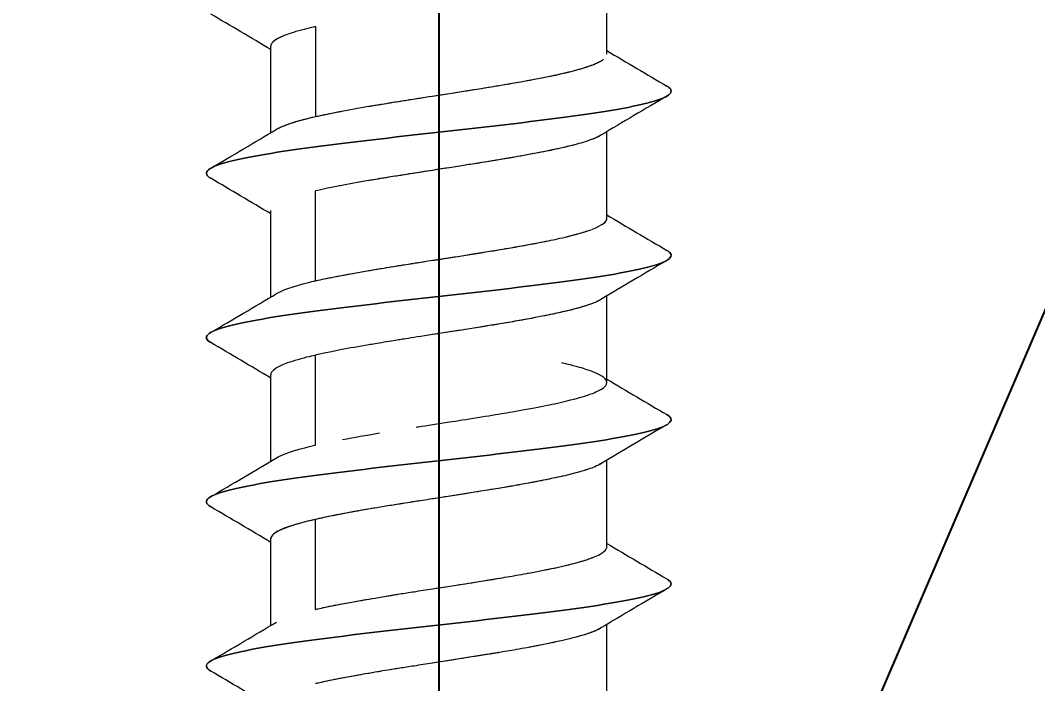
# Model space of a CAD drawing. Header units: inches. Extents: x -456 to 658, y -232 to 0.
# Drawn here: x -185.295 to -184.489, y -34.969 to -34.443 of the extents above; entities that cross this region are included whole.
import ezdxf

# ---------------------------------------------------------------- set-up
doc = ezdxf.new("R2010")
doc.units = ezdxf.units.IN
doc.header["$MEASUREMENT"] = 0
doc.styles.get("Standard").update_dxf_attribs({"font": 'arial.ttf'})
doc.dimstyles.get("Standard").update_dxf_attribs({"dimtxt": 0.18, "dimasz": 0.18, "dimexe": 0.18, "dimexo": 0.0625, "dimgap": 0.09, "dimtad": 0, "dimtih": 1, "dimtoh": 1, "dimdec": 4, "dimzin": 0, "dimdsep": 46, "dimtxsty": 'Standard', "dimcen": 0.09, "dimadec": 0, "dimazin": 0, "dimtfac": 1, "dimtdec": 4, "dimtofl": 0, "dimtmove": 0, "dimatfit": 3, "dimfxl": 1, "dimtolj": 1, "dimtzin": 0, "dimarcsym": 0})

# ---------------------------------------------------------------- blocks, each defined once
blk = doc.blocks.new('*U25')
blk.add_line((0, 0), (1.5, 3.5))
blk = doc.blocks.new('*D38')
at = {"color": 0, "lineweight": -2, "transparency": 16777216}
for p, q in [((-116.16491, -32.96045), (-116.16491, -46.13939)), ((-184.96354, -33.03212), (-184.96354, -46.13939)), ((-182.80354, -43.97939), (-161.04839, -43.97939)), ((-118.32491, -43.97939), (-140.08007, -43.97939))]:
    blk.add_line(p, q, dxfattribs=at)
at = {"color": 0, "transparency": 16777216}
for points in [[(-182.80354, -43.61939), (-182.80354, -44.33939), (-184.96354, -43.97939)], [(-118.32491, -43.61939), (-118.32491, -44.33939), (-116.16491, -43.97939)]]:
    blk.add_solid(points, dxfattribs=at)
at = {"layer": 'Defpoints', "color": 0, "transparency": 16777216}
for p in [(-116.16491, -32.21045), (-184.96354, -32.28212), (-116.16491, -43.97939)]:
    blk.add_point(p, dxfattribs=at)
at = {"color": 0, "transparency": 16777216, "insert": (-150.56423, -43.97939), "char_height": 3, "attachment_point": 5}
blk.add_mtext('\\A1;##" MAX."', dxfattribs=at)
blk = doc.blocks.new('*D35')
at = {"color": 0, "lineweight": -2, "transparency": 16777216}
for p, q in [((-217.95381, -26.48804), (-217.95381, -46.13939)), ((-184.96354, -33.03212), (-184.96354, -46.13939)), ((-215.79381, -43.97939), (-207.32415, -43.97939)), ((-187.12354, -43.97939), (-195.59321, -43.97939))]:
    blk.add_line(p, q, dxfattribs=at)
at = {"color": 0, "transparency": 16777216}
for points in [[(-215.79381, -43.61939), (-215.79381, -44.33939), (-217.95381, -43.97939)], [(-187.12354, -43.61939), (-187.12354, -44.33939), (-184.96354, -43.97939)]]:
    blk.add_solid(points, dxfattribs=at)
at = {"layer": 'Defpoints', "color": 0, "transparency": 16777216}
for p in [(-217.95381, -25.73804), (-184.96354, -32.28212), (-217.95381, -43.97939)]:
    blk.add_point(p, dxfattribs=at)
at = {"color": 0, "transparency": 16777216, "insert": (-201.45868, -43.97939), "char_height": 3, "width": 9.4675989, "attachment_point": 5}
blk.add_mtext('\\A1;1\'-8" MAX.', dxfattribs=at)

msp = doc.modelspace()

# ---------------------------------------------------------------- linework, layer by layer
at = {"color": 0, "linetype": 'Continuous', "lineweight": 0}
for p, q in [((-184.83044, -34.46995), (-184.83044, -34.40136)), ((-185.06113, -34.44826), (-185.06113, -34.51953)), ((-185.09665, -34.53233), (-185.09665, -34.46375)), ((-184.83044, -34.60012), (-184.83044, -34.53153)), ((-185.06113, -34.6497), (-185.06113, -34.57844)), ((-185.09665, -34.6625), (-185.09665, -34.59393)), ((-184.83044, -34.7303), (-184.83044, -34.6617)), ((-185.06113, -34.77988), (-185.06113, -34.70861)), ((-185.09665, -34.79266), (-185.09665, -34.72409)), ((-184.83044, -34.86047), (-184.83044, -34.79188)), ((-184.86596, -34.80465), (-184.86596, -34.80466)), ((-185.06113, -34.91005), (-185.06113, -34.83878)), ((-185.09665, -34.92283), (-185.09665, -34.85426)), ((-184.83044, -34.99065), (-184.83044, -34.92205))]:
    msp.add_line(p, q, dxfattribs=at)
for points in [[(-185.09665, -34.46644), (-185.11247, -34.457), (-185.12834, -34.44762), (-185.14422, -34.43828)], [(-184.83044, -34.46724), (-184.81459, -34.4767), (-184.7987, -34.48608), (-184.78279, -34.49544)], [(-184.83044, -34.47012), (-184.83044, -34.47007), (-184.83044, -34.47001), (-184.83044, -34.46996)], [(-184.78287, -34.50337), (-184.8003, -34.51362), (-184.8177, -34.5239), (-184.83504, -34.53428)], [(-185.1443, -34.56052), (-185.12688, -34.55028), (-185.10947, -34.54), (-185.09212, -34.52962)], [(-184.83465, -34.53404), (-184.83662, -34.53529), (-184.83933, -34.53654), (-184.8427, -34.5378)], [(-185.09665, -34.59661), (-185.11246, -34.58717), (-185.12833, -34.5778), (-185.1442, -34.56846)], [(-184.83044, -34.59741), (-184.81459, -34.60687), (-184.7987, -34.61625), (-184.78279, -34.62561)], [(-184.94367, -34.62957), (-184.94366, -34.62957), (-184.94366, -34.62958), (-184.94365, -34.62958)], [(-184.78289, -34.63355), (-184.80031, -34.6438), (-184.81771, -34.65408), (-184.83505, -34.66446)], [(-185.1443, -34.69069), (-185.12687, -34.68044), (-185.10947, -34.67016), (-185.09212, -34.65979)], [(-185.09665, -34.72679), (-185.11246, -34.71735), (-185.12832, -34.70798), (-185.14419, -34.69864)], [(-184.83044, -34.72758), (-184.81459, -34.73703), (-184.7987, -34.74642), (-184.78279, -34.75577)], [(-184.7829, -34.76373), (-184.80032, -34.77398), (-184.81772, -34.78426), (-184.83507, -34.79464)], [(-185.0399, -34.7755), (-185.03014, -34.77366), (-185.02182, -34.77221), (-185.01042, -34.7703)], [(-185.14429, -34.82086), (-185.12687, -34.81061), (-185.10947, -34.80033), (-185.09212, -34.78996)], [(-184.83506, -34.79464), (-184.83559, -34.79496), (-184.8362, -34.79529), (-184.83687, -34.79563)], [(-185.09665, -34.85696), (-185.11245, -34.84752), (-185.12831, -34.83816), (-185.14418, -34.82882)], [(-184.83044, -34.85775), (-184.81459, -34.8672), (-184.7987, -34.87658), (-184.7828, -34.88594)], [(-184.94368, -34.88992), (-184.94367, -34.88992), (-184.94367, -34.88992), (-184.94366, -34.88992)], [(-184.94367, -34.88992), (-184.94367, -34.88992), (-184.94366, -34.88992), (-184.94366, -34.88992)], [(-184.78291, -34.89391), (-184.80033, -34.90416), (-184.81773, -34.91444), (-184.83508, -34.92482)], [(-185.14428, -34.95102), (-185.12686, -34.94077), (-185.10946, -34.9305), (-185.09212, -34.92013)], [(-185.09665, -34.98714), (-185.11245, -34.9777), (-185.1283, -34.96833), (-185.14417, -34.959)]]:
    msp.add_open_spline(points, degree=3, dxfattribs=at)
for points, knots in [([(-185.06113, -34.44826), (-185.06517, -34.44919), (-185.07085, -34.45054), (-185.07666, -34.45224), (-185.08247, -34.45395), (-185.08587, -34.4553), (-185.08772, -34.4561), (-185.08956, -34.45689), (-185.09247, -34.45826), (-185.09446, -34.45999), (-185.09454, -34.46006), (-185.09462, -34.46013), (-185.0947, -34.4602)], [0, 0, 0, 0, 0.0625, 0.0625, 0.0625, 0.125, 0.125, 0.125, 0.1875, 0.1875, 0.1875, 0.1901102, 0.1901102, 0.1901102, 0.1901102]), ([(-185.08801, -34.45623), (-185.08812, -34.45627), (-185.08823, -34.45632), (-185.08833, -34.45637), (-185.08927, -34.45679), (-185.09264, -34.45815), (-185.09497, -34.46046), (-185.09555, -34.46104), (-185.09601, -34.46163), (-185.0963, -34.46225), (-185.09652, -34.46274), (-185.09665, -34.46324), (-185.09665, -34.46375)], [0.1223702, 0.1223702, 0.1223702, 0.1223702, 0.125, 0.125, 0.125, 0.1875, 0.1875, 0.1875, 0.2160734, 0.2160734, 0.2160734, 0.2388466, 0.2388466, 0.2388466, 0.2388466]), ([(-185.06113, -34.51953), (-185.05903, -34.51905), (-185.05599, -34.51838), (-185.05173, -34.5175), (-185.04716, -34.51655), (-185.04366, -34.51588), (-185.04157, -34.51549), (-185.03461, -34.51416), (-185.02706, -34.5128), (-185.01901, -34.51141), (-185.0177, -34.51119), (-185.01376, -34.5105), (-185.00689, -34.50937), (-185.00177, -34.50852), (-184.99758, -34.50784), (-184.99441, -34.50733), (-184.99398, -34.50726), (-184.99345, -34.50718), (-184.9928, -34.50707), (-184.98888, -34.50645), (-184.98083, -34.50518), (-184.96848, -34.50327), (-184.95917, -34.50183), (-184.95047, -34.50048), (-184.94252, -34.49923), (-184.93916, -34.49869), (-184.93485, -34.49801), (-184.92968, -34.49717), (-184.92352, -34.49617), (-184.91942, -34.49549), (-184.91723, -34.49512), (-184.91547, -34.49483), (-184.91345, -34.49449), (-184.91119, -34.49411), (-184.90638, -34.4933), (-184.90048, -34.49228), (-184.89381, -34.49107), (-184.88501, -34.48948), (-184.87823, -34.48813), (-184.87303, -34.48702), (-184.87106, -34.4866), (-184.86436, -34.48524), (-184.85571, -34.48292), (-184.85356, -34.48235), (-184.85145, -34.48176), (-184.84942, -34.48114), (-184.84701, -34.48041), (-184.84471, -34.47966), (-184.84259, -34.47887), (-184.83753, -34.477), (-184.8353, -34.47565), (-184.83406, -34.47481), (-184.83381, -34.47464), (-184.83355, -34.47446), (-184.8333, -34.47427)], [0, 0, 0, 0, 0.03125, 0.03125, 0.03125, 0.0625, 0.0625, 0.0625, 0.125, 0.125, 0.125, 0.15625, 0.15625, 0.15625, 0.1875, 0.1875, 0.1875, 0.1963789, 0.1963789, 0.1963789, 0.25, 0.25, 0.25, 0.3125, 0.3125, 0.3125, 0.34375, 0.34375, 0.34375, 0.375, 0.375, 0.375, 0.3949913, 0.3949913, 0.3949913, 0.4375, 0.4375, 0.4375, 0.5, 0.5, 0.5, 0.5625, 0.5625, 0.5625, 0.5910594, 0.5910594, 0.5910594, 0.625, 0.625, 0.625, 0.6875, 0.6875, 0.6875, 0.6985499, 0.6985499, 0.6985499, 0.6985499]), ([(-185.01891, -34.5114), (-185.0104, -34.50993), (-185.00258, -34.50865), (-184.9976, -34.50785), (-184.99238, -34.507), (-184.98382, -34.50565), (-184.97141, -34.50373), (-184.95899, -34.5018), (-184.95028, -34.50045), (-184.94209, -34.49916), (-184.93391, -34.49786), (-184.92546, -34.49649), (-184.91927, -34.49546), (-184.91307, -34.49443), (-184.90494, -34.49308), (-184.89485, -34.49126), (-184.88475, -34.48944), (-184.87802, -34.48809), (-184.8723, -34.48686), (-184.86577, -34.48547), (-184.85932, -34.48391), (-184.85512, -34.48277), (-184.85092, -34.48163), (-184.84562, -34.48009), (-184.84102, -34.47827), (-184.83722, -34.47677), (-184.83466, -34.47535), (-184.833, -34.47404)], [0.1278357, 0.1278357, 0.1278357, 0.1278357, 0.1875, 0.1875, 0.1875, 0.25, 0.25, 0.25, 0.3125, 0.3125, 0.3125, 0.375, 0.375, 0.375, 0.4375, 0.4375, 0.4375, 0.5, 0.5, 0.5, 0.5714286, 0.5714286, 0.5714286, 0.6428571, 0.6428571, 0.6428571, 0.7019212, 0.7019212, 0.7019212, 0.7019212]), ([(-185.1442, -34.56846), (-185.1476, -34.56646), (-185.14852, -34.56446), (-185.14305, -34.55814), (-185.12698, -34.55381), (-185.07613, -34.54517), (-185.04148, -34.54085), (-184.96654, -34.5322), (-184.92644, -34.52788), (-184.85581, -34.51924), (-184.82546, -34.51492), (-184.78592, -34.50627), (-184.77682, -34.50195), (-184.78064, -34.4969), (-184.78155, -34.49617), (-184.78279, -34.49544)], [0.55095867, 0.55095867, 0.55095867, 0.55095867, 0.55269752, 0.55269752, 0.55645637, 0.55645637, 0.56021521, 0.56021521, 0.56397406, 0.56397406, 0.5677329, 0.5677329, 0.57149175, 0.57149175, 0.57212562, 0.57212562, 0.57212562, 0.57212562]), ([(-184.78279, -34.49544), (-184.78155, -34.49617), (-184.78064, -34.4969), (-184.77682, -34.50195), (-184.78592, -34.50627), (-184.82546, -34.51492), (-184.85581, -34.51924), (-184.92644, -34.52788), (-184.96654, -34.5322), (-185.04148, -34.54085), (-185.07613, -34.54517), (-185.12698, -34.55381), (-185.14305, -34.55814), (-185.14852, -34.56446), (-185.1476, -34.56646), (-185.1442, -34.56846)], [-0.57212562, -0.57212562, -0.57212562, -0.57212562, -0.57149175, -0.57149175, -0.5677329, -0.5677329, -0.56397406, -0.56397406, -0.56021521, -0.56021521, -0.55645637, -0.55645637, -0.55269752, -0.55269752, -0.55095867, -0.55095867, -0.55095867, -0.55095867]), ([(-185.06113, -34.51953), (-185.0552, -34.51818), (-185.04859, -34.51683), (-185.04255, -34.51567), (-185.04217, -34.5156), (-185.04178, -34.51552), (-185.04138, -34.51545)], [0, 0, 0, 0, 0.0625, 0.0625, 0.0625, 0.06648241, 0.06648241, 0.06648241, 0.06648241]), ([(-185.09237, -34.52977), (-185.09129, -34.52913), (-185.09009, -34.52849), (-185.08881, -34.52791), (-185.08634, -34.52678), (-185.083, -34.52542), (-185.07639, -34.52346), (-185.06977, -34.52151), (-185.06383, -34.52015), (-185.06113, -34.51953)], [0.8428523, 0.8428523, 0.8428523, 0.8428523, 0.875, 0.875, 0.875, 0.9375, 0.9375, 0.9375, 1, 1, 1, 1]), ([(-185.09212, -34.52962), (-185.09008, -34.5284), (-185.08769, -34.52737), (-185.08554, -34.52653), (-185.0832, -34.52562), (-185.07987, -34.52445), (-185.07489, -34.52303), (-185.07045, -34.52176), (-185.06638, -34.52076), (-185.06332, -34.52004), (-185.06252, -34.51985), (-185.06179, -34.51968), (-185.06113, -34.51953)], [0.844184, 0.844184, 0.844184, 0.844184, 0.8928571, 0.8928571, 0.8928571, 0.9464286, 0.9464286, 0.9464286, 0.9889229, 0.9889229, 0.9889229, 1, 1, 1, 1]), ([(-184.83504, -34.53428), (-184.83641, -34.53511), (-184.83863, -34.53627), (-184.84258, -34.53775), (-184.8447, -34.53855), (-184.84701, -34.53931), (-184.84942, -34.54004), (-184.85146, -34.54066), (-184.85357, -34.54125), (-184.85573, -34.54182), (-184.86436, -34.5441), (-184.87106, -34.54545), (-184.87307, -34.54588), (-184.87826, -34.54697), (-184.88502, -34.54833), (-184.89379, -34.54994), (-184.90046, -34.55117), (-184.90637, -34.55219), (-184.91119, -34.55301), (-184.91348, -34.5534), (-184.91553, -34.55374), (-184.91732, -34.55404), (-184.91948, -34.55439), (-184.92356, -34.55507), (-184.92972, -34.55605), (-184.93486, -34.55687), (-184.93914, -34.55754), (-184.94249, -34.55807), (-184.95047, -34.55932), (-184.95922, -34.56068), (-184.96858, -34.56215), (-184.98083, -34.56407), (-184.98885, -34.56535), (-184.9928, -34.56598), (-184.99346, -34.56608), (-184.994, -34.56617), (-184.99444, -34.56624), (-184.99761, -34.56675), (-185.00184, -34.56742), (-185.007, -34.56827), (-185.01374, -34.56937), (-185.01767, -34.57004), (-185.01907, -34.57028), (-185.02712, -34.57165), (-185.03468, -34.57301), (-185.04166, -34.57436), (-185.0437, -34.57475), (-185.04721, -34.57543), (-185.05182, -34.5764), (-185.05602, -34.57728), (-185.05904, -34.57796), (-185.06113, -34.57844)], [0.3259851, 0.3259851, 0.3259851, 0.3259851, 0.375, 0.375, 0.375, 0.4089193, 0.4089193, 0.4089193, 0.4375, 0.4375, 0.4375, 0.5, 0.5, 0.5, 0.5625, 0.5625, 0.5625, 0.6048583, 0.6048583, 0.6048583, 0.625, 0.625, 0.625, 0.65625, 0.65625, 0.65625, 0.6875, 0.6875, 0.6875, 0.75, 0.75, 0.75, 0.8035514, 0.8035514, 0.8035514, 0.8125, 0.8125, 0.8125, 0.84375, 0.84375, 0.84375, 0.875, 0.875, 0.875, 0.9375, 0.9375, 0.9375, 0.96875, 0.96875, 0.96875, 1, 1, 1, 1]), ([(-184.85689, -34.54212), (-184.85724, -34.54222), (-184.8576, -34.54231), (-184.85796, -34.5424), (-184.86516, -34.54423), (-184.87163, -34.54558), (-184.87507, -34.54629), (-184.87851, -34.54701), (-184.88518, -34.54836), (-184.89445, -34.55006), (-184.90371, -34.55176), (-184.91179, -34.55313), (-184.91864, -34.55426), (-184.9255, -34.55538), (-184.93393, -34.55673), (-184.94121, -34.55787), (-184.94849, -34.55901), (-184.95723, -34.56037), (-184.97023, -34.56241), (-184.98323, -34.56445), (-184.99175, -34.56581), (-184.99313, -34.56603), (-184.99451, -34.56625), (-185.00307, -34.5676), (-185.0138, -34.56939), (-185.01846, -34.57017), (-185.02278, -34.57091), (-185.02678, -34.57162)], [0.4343292, 0.4343292, 0.4343292, 0.4343292, 0.4375, 0.4375, 0.4375, 0.5, 0.5, 0.5, 0.5625, 0.5625, 0.5625, 0.625, 0.625, 0.625, 0.6875, 0.6875, 0.6875, 0.75, 0.75, 0.75, 0.8125, 0.8125, 0.8125, 0.875, 0.875, 0.875, 0.9021915, 0.9021915, 0.9021915, 0.9021915]), ([(-184.8421, -34.60886), (-184.84199, -34.60881), (-184.84187, -34.60877), (-184.84176, -34.60873), (-184.83383, -34.60569), (-184.83076, -34.60303), (-184.83046, -34.60051)], [0.6232421, 0.6232421, 0.6232421, 0.6232421, 0.625, 0.625, 0.625, 0.7475518, 0.7475518, 0.7475518, 0.7475518]), ([(-184.83407, -34.60499), (-184.83407, -34.60499), (-184.83407, -34.60499), (-184.83406, -34.60499), (-184.83242, -34.60388), (-184.83092, -34.60252), (-184.83053, -34.6009), (-184.83047, -34.60063), (-184.83044, -34.60037), (-184.83044, -34.60012)], [0.68725952, 0.68725952, 0.68725952, 0.68725952, 0.6875, 0.6875, 0.6875, 0.75, 0.75, 0.75, 0.75929563, 0.75929563, 0.75929563, 0.75929563]), ([(-185.06113, -34.6497), (-185.06006, -34.64946), (-185.05443, -34.64811), (-185.04156, -34.64565), (-185.03421, -34.64425), (-185.02663, -34.6429), (-185.01907, -34.6416), (-185.01627, -34.64112), (-185.01226, -34.64043), (-185.00693, -34.63955), (-185.00131, -34.63862), (-184.99706, -34.63793), (-184.99434, -34.63749), (-184.99302, -34.63728), (-184.99144, -34.63703), (-184.9896, -34.63674), (-184.98457, -34.63594), (-184.97756, -34.63485), (-184.96856, -34.63345), (-184.95859, -34.63191), (-184.94984, -34.63055), (-184.94244, -34.62939), (-184.93875, -34.6288), (-184.93448, -34.62812), (-184.92972, -34.62735), (-184.92548, -34.62666), (-184.92131, -34.62598), (-184.91724, -34.6253), (-184.91452, -34.62484), (-184.9115, -34.62434), (-184.9082, -34.62377), (-184.90382, -34.62302), (-184.89897, -34.62218), (-184.89379, -34.62124), (-184.88413, -34.61949), (-184.87746, -34.61813), (-184.87297, -34.61718), (-184.86905, -34.61635), (-184.86278, -34.61499), (-184.85573, -34.6131), (-184.85274, -34.61231), (-184.8501, -34.61154), (-184.84778, -34.61081), (-184.84581, -34.61019), (-184.84408, -34.60959), (-184.84254, -34.60902), (-184.84253, -34.60902), (-184.84251, -34.60901), (-184.8425, -34.60901)], [0, 0, 0, 0, 0.0625, 0.0625, 0.0625, 0.125, 0.125, 0.125, 0.15625, 0.15625, 0.15625, 0.1875, 0.1875, 0.1875, 0.2042259, 0.2042259, 0.2042259, 0.25, 0.25, 0.25, 0.3125, 0.3125, 0.3125, 0.34375, 0.34375, 0.34375, 0.375, 0.375, 0.375, 0.4018496, 0.4018496, 0.4018496, 0.4375, 0.4375, 0.4375, 0.5, 0.5, 0.5, 0.5625, 0.5625, 0.5625, 0.5963888, 0.5963888, 0.5963888, 0.625, 0.625, 0.625, 0.6251444, 0.6251444, 0.6251444, 0.6251444]), ([(-184.98968, -34.63675), (-184.98479, -34.63598), (-184.97918, -34.6351), (-184.97349, -34.63422), (-184.95601, -34.63151), (-184.93827, -34.62879), (-184.91964, -34.6257), (-184.91033, -34.62415), (-184.90236, -34.6228), (-184.89313, -34.62112), (-184.88389, -34.61944), (-184.87723, -34.61808), (-184.87301, -34.61719), (-184.8688, -34.61629), (-184.86266, -34.61494), (-184.85641, -34.61329), (-184.85203, -34.61213), (-184.84858, -34.61111), (-184.84553, -34.61008)], [0.2093142, 0.2093142, 0.2093142, 0.2093142, 0.25, 0.25, 0.25, 0.375, 0.375, 0.375, 0.4375, 0.4375, 0.4375, 0.5, 0.5, 0.5, 0.5625, 0.5625, 0.5625, 0.6063303, 0.6063303, 0.6063303, 0.6063303]), ([(-185.14419, -34.69864), (-185.14788, -34.69647), (-185.14864, -34.69429), (-185.14162, -34.6878), (-185.12465, -34.68348), (-185.0724, -34.67483), (-185.03726, -34.67051), (-184.96192, -34.66187), (-184.92192, -34.65755), (-184.85206, -34.6489), (-184.82237, -34.64458), (-184.78445, -34.63593), (-184.77633, -34.63161), (-184.78108, -34.62673), (-184.78183, -34.62617), (-184.78279, -34.62561)], [0.51322051, 0.51322051, 0.51322051, 0.51322051, 0.51510908, 0.51510908, 0.51886792, 0.51886792, 0.52262677, 0.52262677, 0.52638561, 0.52638561, 0.53014446, 0.53014446, 0.5339033, 0.5339033, 0.53439092, 0.53439092, 0.53439092, 0.53439092]), ([(-184.78279, -34.62561), (-184.78183, -34.62617), (-184.78108, -34.62673), (-184.77633, -34.63161), (-184.78445, -34.63593), (-184.82237, -34.64458), (-184.85206, -34.6489), (-184.92192, -34.65755), (-184.96192, -34.66187), (-185.03726, -34.67051), (-185.0724, -34.67483), (-185.12465, -34.68348), (-185.14162, -34.6878), (-185.14864, -34.69429), (-185.14788, -34.69647), (-185.14419, -34.69864)], [-0.53439092, -0.53439092, -0.53439092, -0.53439092, -0.5339033, -0.5339033, -0.53014446, -0.53014446, -0.52638561, -0.52638561, -0.52262677, -0.52262677, -0.51886792, -0.51886792, -0.51510908, -0.51510908, -0.51322051, -0.51322051, -0.51322051, -0.51322051]), ([(-184.94368, -34.62957), (-184.94367, -34.62957), (-184.94367, -34.62957), (-184.94367, -34.62957), (-184.94367, -34.62958), (-184.94366, -34.62958), (-184.94365, -34.62958)], [0.785568632, 0.785568632, 0.785568632, 0.785568632, 0.7857142857, 0.7857142857, 0.7857142857, 0.7857611042, 0.7857611042, 0.7857611042, 0.7857611042]), ([(-185.06113, -34.6497), (-185.05965, -34.64936), (-185.05375, -34.64801), (-185.04398, -34.64612), (-185.03421, -34.64422), (-185.02647, -34.64287), (-185.0188, -34.64155), (-185.01113, -34.64023), (-185.0028, -34.63886), (-184.9968, -34.63789), (-184.99562, -34.6377), (-184.99434, -34.63749), (-184.99298, -34.63728)], [0, 0, 0, 0, 0.0625, 0.0625, 0.0625, 0.125, 0.125, 0.125, 0.1875, 0.1875, 0.1875, 0.1997746, 0.1997746, 0.1997746, 0.1997746]), ([(-185.09481, -34.66175), (-185.09476, -34.66171), (-185.09471, -34.66166), (-185.09467, -34.66162), (-185.09349, -34.66056), (-185.09129, -34.65921), (-185.08877, -34.65806), (-185.08624, -34.65691), (-185.08301, -34.65555), (-185.07552, -34.65339), (-185.06804, -34.65122), (-185.06178, -34.64985), (-185.06113, -34.6497)], [0.8099913, 0.8099913, 0.8099913, 0.8099913, 0.8125, 0.8125, 0.8125, 0.875, 0.875, 0.875, 0.9375, 0.9375, 0.9375, 1, 1, 1, 1]), ([(-184.83505, -34.66446), (-184.83612, -34.66515), (-184.83827, -34.66631), (-184.84257, -34.66792), (-184.8441, -34.6685), (-184.84583, -34.66909), (-184.84778, -34.66971), (-184.85009, -34.67044), (-184.85273, -34.6712), (-184.85572, -34.67199), (-184.86278, -34.67385), (-184.86908, -34.6752), (-184.873, -34.67603), (-184.87748, -34.67698), (-184.88415, -34.67835), (-184.89382, -34.68012), (-184.89885, -34.68105), (-184.90368, -34.6819), (-184.9082, -34.68267), (-184.91137, -34.68322), (-184.91438, -34.68372), (-184.9172, -34.68419), (-184.92154, -34.6849), (-184.92572, -34.68558), (-184.92969, -34.68621), (-184.93338, -34.6868), (-184.93765, -34.68748), (-184.94251, -34.68824), (-184.94987, -34.6894), (-184.95857, -34.69076), (-184.96848, -34.69231), (-184.97752, -34.69373), (-184.98456, -34.69484), (-184.9896, -34.69564), (-184.99146, -34.69594), (-184.99305, -34.69619), (-184.99437, -34.6964), (-184.99709, -34.69683), (-185.0013, -34.69751), (-185.00687, -34.69842), (-185.01222, -34.69929), (-185.01624, -34.69997), (-185.01904, -34.70044), (-185.02661, -34.70173), (-185.0342, -34.70309), (-185.04155, -34.70451), (-185.05443, -34.707), (-185.06006, -34.70836), (-185.06113, -34.70861)], [0.3312312, 0.3312312, 0.3312312, 0.3312312, 0.375, 0.375, 0.375, 0.4035483, 0.4035483, 0.4035483, 0.4375, 0.4375, 0.4375, 0.5, 0.5, 0.5, 0.5625, 0.5625, 0.5625, 0.5992424, 0.5992424, 0.5992424, 0.625, 0.625, 0.625, 0.65625, 0.65625, 0.65625, 0.6875, 0.6875, 0.6875, 0.75, 0.75, 0.75, 0.7956961, 0.7956961, 0.7956961, 0.8125, 0.8125, 0.8125, 0.84375, 0.84375, 0.84375, 0.875, 0.875, 0.875, 0.9375, 0.9375, 0.9375, 1, 1, 1, 1]), ([(-184.83464, -34.66421), (-184.83641, -34.66534), (-184.83885, -34.6665), (-184.84195, -34.66769), (-184.84581, -34.66918), (-184.8501, -34.67053), (-184.85661, -34.67222), (-184.86313, -34.67391), (-184.86935, -34.67526), (-184.87353, -34.67614), (-184.87771, -34.67703), (-184.88442, -34.67839), (-184.89338, -34.68004), (-184.90234, -34.6817), (-184.91025, -34.68305), (-184.92009, -34.68466), (-184.93909, -34.68777), (-184.95633, -34.69041), (-184.97154, -34.69279)], [0.3248852, 0.3248852, 0.3248852, 0.3248852, 0.375, 0.375, 0.375, 0.4375, 0.4375, 0.4375, 0.5, 0.5, 0.5, 0.5625, 0.5625, 0.5625, 0.625, 0.625, 0.625, 0.7457291, 0.7457291, 0.7457291, 0.7457291]), ([(-185.06113, -34.70861), (-185.06265, -34.70896), (-185.06868, -34.7103), (-185.07532, -34.71219), (-185.08195, -34.71408), (-185.08552, -34.71544), (-185.08843, -34.71676), (-185.09134, -34.71808), (-185.09344, -34.71944), (-185.09454, -34.72041), (-185.09564, -34.72138), (-185.09665, -34.72273), (-185.09665, -34.72409)], [0, 0, 0, 0, 0.0625, 0.0625, 0.0625, 0.125, 0.125, 0.125, 0.1875, 0.1875, 0.1875, 0.2499375, 0.2499375, 0.2499375, 0.2499375]), ([(-184.83044, -34.7303), (-184.83038, -34.7293), (-184.83079, -34.72878), (-184.83081, -34.72874), (-184.83099, -34.72835), (-184.83126, -34.72794), (-184.83164, -34.7275), (-184.83222, -34.72682), (-184.83308, -34.72607), (-184.83433, -34.72527), (-184.83694, -34.72359), (-184.83989, -34.72243), (-184.84154, -34.72179), (-184.84422, -34.72075), (-184.84766, -34.71959), (-184.85214, -34.71831), (-184.85915, -34.7163), (-184.86448, -34.71513), (-184.86596, -34.71479)], [0.7568303, 0.7568303, 0.7568303, 0.7568303, 0.7857143, 0.7857143, 0.7857143, 0.8066133, 0.8066133, 0.8066133, 0.8392857, 0.8392857, 0.8392857, 0.8928571, 0.8928571, 0.8928571, 0.9464286, 0.9464286, 0.9464286, 1, 1, 1, 1]), ([(-184.98113, -34.76557), (-184.98055, -34.76548), (-184.98, -34.7654), (-184.97948, -34.76531), (-184.97355, -34.76439), (-184.9636, -34.76285), (-184.95522, -34.76156), (-184.94894, -34.76059), (-184.94147, -34.75942), (-184.93287, -34.75804), (-184.92427, -34.75665), (-184.91725, -34.75549), (-184.91184, -34.75457), (-184.90644, -34.75365), (-184.8996, -34.75248), (-184.89093, -34.75088), (-184.88227, -34.74929), (-184.87661, -34.74813), (-184.87185, -34.74711), (-184.86296, -34.74521), (-184.85437, -34.74303), (-184.84887, -34.74132), (-184.84612, -34.74047), (-184.84271, -34.73939), (-184.83908, -34.7378), (-184.83545, -34.73622), (-184.83397, -34.73514), (-184.83309, -34.73445), (-184.83185, -34.73349), (-184.83045, -34.732), (-184.83044, -34.7303)], [0.2080026, 0.2080026, 0.2080026, 0.2080026, 0.2142857, 0.2142857, 0.2142857, 0.2857143, 0.2857143, 0.2857143, 0.3392857, 0.3392857, 0.3392857, 0.3928571, 0.3928571, 0.3928571, 0.4464286, 0.4464286, 0.4464286, 0.5, 0.5, 0.5, 0.6, 0.6, 0.6, 0.65, 0.65, 0.65, 0.7, 0.7, 0.7, 0.7699716, 0.7699716, 0.7699716, 0.7699716]), ([(-185.14418, -34.82882), (-185.14816, -34.82647), (-185.14873, -34.82413), (-185.14008, -34.81746), (-185.12222, -34.81314), (-185.06861, -34.8045), (-185.03299, -34.80018), (-184.95731, -34.79153), (-184.91743, -34.78721), (-184.84837, -34.77856), (-184.81936, -34.77424), (-184.7831, -34.7656), (-184.77594, -34.76128), (-184.78155, -34.75656), (-184.78212, -34.75617), (-184.78279, -34.75577)], [0.47548234, 0.47548234, 0.47548234, 0.47548234, 0.47752064, 0.47752064, 0.48127948, 0.48127948, 0.48503833, 0.48503833, 0.48879717, 0.48879717, 0.49255601, 0.49255601, 0.49631486, 0.49631486, 0.49665693, 0.49665693, 0.49665693, 0.49665693]), ([(-184.78279, -34.75577), (-184.78212, -34.75617), (-184.78155, -34.75656), (-184.77594, -34.76128), (-184.7831, -34.7656), (-184.81936, -34.77424), (-184.84837, -34.77856), (-184.91743, -34.78721), (-184.95731, -34.79153), (-185.03299, -34.80018), (-185.06861, -34.8045), (-185.12222, -34.81314), (-185.14008, -34.81746), (-185.14873, -34.82413), (-185.14816, -34.82647), (-185.14418, -34.82882)], [-0.49665693, -0.49665693, -0.49665693, -0.49665693, -0.49631486, -0.49631486, -0.49255601, -0.49255601, -0.48879717, -0.48879717, -0.48503833, -0.48503833, -0.48127948, -0.48127948, -0.47752064, -0.47752064, -0.47548234, -0.47548234, -0.47548234, -0.47548234]), ([(-185.09212, -34.78996), (-185.09034, -34.7889), (-185.08883, -34.78826), (-185.08835, -34.78804), (-185.08528, -34.78667), (-185.08142, -34.78532), (-185.07693, -34.78398), (-185.07558, -34.78357), (-185.07327, -34.78289), (-185.06957, -34.78193), (-185.06614, -34.78104), (-185.06322, -34.78036), (-185.06113, -34.77988)], [0.8447147, 0.8447147, 0.8447147, 0.8447147, 0.875, 0.875, 0.875, 0.9375, 0.9375, 0.9375, 0.96875, 0.96875, 0.96875, 1, 1, 1, 1]), ([(-184.83507, -34.79464), (-184.83567, -34.795), (-184.83634, -34.79537), (-184.83711, -34.79576), (-184.84088, -34.79765), (-184.84452, -34.79881), (-184.84586, -34.79926), (-184.84597, -34.7993), (-184.84608, -34.79933), (-184.8462, -34.79937), (-184.84802, -34.79997), (-184.85149, -34.80109), (-184.85795, -34.80273), (-184.86317, -34.80406), (-184.86835, -34.80521), (-184.87301, -34.8062), (-184.87656, -34.80696), (-184.88092, -34.80785), (-184.88627, -34.80888), (-184.89388, -34.81034), (-184.89895, -34.81123), (-184.9007, -34.81154), (-184.90212, -34.81179), (-184.90364, -34.81206), (-184.90525, -34.81234), (-184.90852, -34.81291), (-184.91219, -34.81353), (-184.91628, -34.8142), (-184.92164, -34.81509), (-184.92708, -34.81597), (-184.93257, -34.81684), (-184.93973, -34.81798), (-184.9482, -34.81931), (-184.95789, -34.82083), (-184.96012, -34.82118), (-184.9644, -34.82184), (-184.97071, -34.82284), (-184.97612, -34.82369), (-184.98034, -34.82435), (-184.98338, -34.82483), (-184.98428, -34.82497), (-184.98528, -34.82513), (-184.98639, -34.82531), (-184.99093, -34.82602), (-184.99729, -34.82702), (-185.0052, -34.82831), (-185.01375, -34.8297), (-185.02053, -34.83086), (-185.02575, -34.83178), (-185.03093, -34.83269), (-185.0374, -34.83386), (-185.04462, -34.83528), (-185.05104, -34.83655), (-185.05565, -34.83755), (-185.05888, -34.83827), (-185.05972, -34.83846), (-185.06047, -34.83863), (-185.06113, -34.83878)], [0.3235596, 0.3235596, 0.3235596, 0.3235596, 0.3392857, 0.3392857, 0.3392857, 0.3928571, 0.3928571, 0.3928571, 0.3961803, 0.3961803, 0.3961803, 0.4464286, 0.4464286, 0.4464286, 0.5, 0.5, 0.5, 0.5408163, 0.5408163, 0.5408163, 0.5816327, 0.5816327, 0.5816327, 0.5950902, 0.5950902, 0.5950902, 0.622449, 0.622449, 0.622449, 0.6632653, 0.6632653, 0.6632653, 0.7244898, 0.7244898, 0.7244898, 0.755102, 0.755102, 0.755102, 0.7857143, 0.7857143, 0.7857143, 0.7962382, 0.7962382, 0.7962382, 0.8392857, 0.8392857, 0.8392857, 0.8928571, 0.8928571, 0.8928571, 0.9464286, 0.9464286, 0.9464286, 0.9889229, 0.9889229, 0.9889229, 1, 1, 1, 1]), ([(-184.85304, -34.80143), (-184.85369, -34.80161), (-184.85436, -34.8018), (-184.85505, -34.80198), (-184.86269, -34.80402), (-184.87116, -34.80582), (-184.87424, -34.80647), (-184.87655, -34.80695), (-184.88312, -34.80831), (-184.89211, -34.80998), (-184.9011, -34.81166), (-184.90904, -34.81301), (-184.91817, -34.81452), (-184.93638, -34.81751), (-184.95403, -34.82022), (-184.9708, -34.82285)], [0.4091198, 0.4091198, 0.4091198, 0.4091198, 0.4166667, 0.4166667, 0.4166667, 0.5, 0.5, 0.5, 0.5625, 0.5625, 0.5625, 0.625, 0.625, 0.625, 0.7496963, 0.7496963, 0.7496963, 0.7496963]), ([(-184.99015, -34.8259), (-184.99194, -34.82618), (-184.99369, -34.82646), (-184.99539, -34.82673), (-185.00284, -34.82792), (-185.01111, -34.82927), (-185.01779, -34.8304), (-185.02447, -34.83153), (-185.03233, -34.83289), (-185.04238, -34.83485), (-185.05244, -34.8368), (-185.05843, -34.83816), (-185.06113, -34.83878)], [0.7983117, 0.7983117, 0.7983117, 0.7983117, 0.8125, 0.8125, 0.8125, 0.875, 0.875, 0.875, 0.9375, 0.9375, 0.9375, 1, 1, 1, 1]), ([(-185.06113, -34.83878), (-185.06322, -34.83926), (-185.06611, -34.83993), (-185.06952, -34.8408), (-185.07327, -34.84176), (-185.0756, -34.84244), (-185.07694, -34.84283), (-185.08142, -34.84416), (-185.08527, -34.84551), (-185.08833, -34.84689), (-185.08885, -34.84712), (-185.09044, -34.84781), (-185.09228, -34.84894), (-185.09367, -34.8498), (-185.09446, -34.85048), (-185.09498, -34.85099), (-185.09505, -34.85106), (-185.09513, -34.85114), (-185.09522, -34.85124), (-185.09572, -34.85177), (-185.09669, -34.85278), (-185.09665, -34.85426)], [0, 0, 0, 0, 0.03125, 0.03125, 0.03125, 0.0625, 0.0625, 0.0625, 0.125, 0.125, 0.125, 0.15625, 0.15625, 0.15625, 0.1875, 0.1875, 0.1875, 0.1960569, 0.1960569, 0.1960569, 0.2423824, 0.2423824, 0.2423824, 0.2423824]), ([(-185.06113, -34.83878), (-185.06706, -34.84014), (-185.07231, -34.84149), (-185.07629, -34.84264), (-185.08027, -34.8438), (-185.08438, -34.84515), (-185.08792, -34.8467), (-185.09145, -34.84826), (-185.09343, -34.84962), (-185.09441, -34.85047), (-185.09534, -34.85127), (-185.09666, -34.85251), (-185.09665, -34.85426)], [0, 0, 0, 0, 0.0625, 0.0625, 0.0625, 0.125, 0.125, 0.125, 0.1875, 0.1875, 0.1875, 0.246381, 0.246381, 0.246381, 0.246381]), ([(-185.06113, -34.91005), (-185.05984, -34.90976), (-185.05833, -34.90942), (-185.05657, -34.90903), (-185.05282, -34.90822), (-185.04791, -34.9072), (-185.04153, -34.90598), (-185.0332, -34.90439), (-185.0255, -34.90305), (-185.01905, -34.90194), (-185.01663, -34.90153), (-185.00873, -34.90016), (-184.99434, -34.89784), (-184.99079, -34.89727), (-184.98707, -34.89668), (-184.98317, -34.89607), (-184.97851, -34.89533), (-184.97361, -34.89457), (-184.96849, -34.89378), (-184.95648, -34.89192), (-184.94779, -34.89057), (-184.94247, -34.88974), (-184.93646, -34.88879), (-184.92784, -34.88742), (-184.91718, -34.88564), (-184.91167, -34.88472), (-184.90673, -34.88387), (-184.90233, -34.8831), (-184.89922, -34.88255), (-184.89639, -34.88205), (-184.8938, -34.88158), (-184.88986, -34.88086), (-184.88626, -34.88018), (-184.88298, -34.87955), (-184.87995, -34.87896), (-184.87657, -34.87829), (-184.87297, -34.87752), (-184.86752, -34.87637), (-184.86155, -34.87501), (-184.85572, -34.87345), (-184.85044, -34.87204), (-184.84701, -34.87094), (-184.84469, -34.87013), (-184.84383, -34.86983), (-184.84313, -34.86958), (-184.84255, -34.86936), (-184.84139, -34.86893), (-184.83964, -34.86826), (-184.83771, -34.86735), (-184.83587, -34.86648), (-184.83477, -34.8658), (-184.83405, -34.86532), (-184.83213, -34.86403), (-184.83087, -34.86268), (-184.83053, -34.86126), (-184.83047, -34.86098), (-184.83043, -34.86072), (-184.83044, -34.86047)], [0, 0, 0, 0, 0.020019, 0.020019, 0.020019, 0.0625, 0.0625, 0.0625, 0.125, 0.125, 0.125, 0.1875, 0.1875, 0.1875, 0.2159735, 0.2159735, 0.2159735, 0.25, 0.25, 0.25, 0.3125, 0.3125, 0.3125, 0.375, 0.375, 0.375, 0.4116561, 0.4116561, 0.4116561, 0.4375, 0.4375, 0.4375, 0.46875, 0.46875, 0.46875, 0.5, 0.5, 0.5, 0.5625, 0.5625, 0.5625, 0.608091, 0.608091, 0.608091, 0.625, 0.625, 0.625, 0.65625, 0.65625, 0.65625, 0.6875, 0.6875, 0.6875, 0.75, 0.75, 0.75, 0.7569068, 0.7569068, 0.7569068, 0.7569068]), ([(-184.89346, -34.88152), (-184.89338, -34.8815), (-184.8933, -34.88149), (-184.89322, -34.88147), (-184.88639, -34.88023), (-184.87944, -34.87887), (-184.87409, -34.87776), (-184.86875, -34.87664), (-184.86254, -34.87529), (-184.85549, -34.87339), (-184.84872, -34.87158), (-184.84487, -34.87025), (-184.84212, -34.8692)], [0.436755, 0.436755, 0.436755, 0.436755, 0.4375, 0.4375, 0.4375, 0.5, 0.5, 0.5, 0.5625, 0.5625, 0.5625, 0.6225409, 0.6225409, 0.6225409, 0.6225409]), ([(-185.14417, -34.959), (-185.14844, -34.95648), (-185.14878, -34.95397), (-185.13843, -34.94713), (-185.11969, -34.94281), (-185.06475, -34.93416), (-185.02868, -34.92984), (-184.9527, -34.92119), (-184.91297, -34.91687), (-184.84476, -34.90823), (-184.81644, -34.90391), (-184.78185, -34.89526), (-184.77567, -34.89094), (-184.78206, -34.88639), (-184.78241, -34.88616), (-184.7828, -34.88594)], [0.43774423, 0.43774423, 0.43774423, 0.43774423, 0.43993219, 0.43993219, 0.44369104, 0.44369104, 0.44744988, 0.44744988, 0.45120873, 0.45120873, 0.45496757, 0.45496757, 0.45872642, 0.45872642, 0.4589237, 0.4589237, 0.4589237, 0.4589237]), ([(-184.7828, -34.88594), (-184.78241, -34.88616), (-184.78206, -34.88639), (-184.77567, -34.89094), (-184.78185, -34.89526), (-184.81644, -34.90391), (-184.84476, -34.90823), (-184.91297, -34.91687), (-184.9527, -34.92119), (-185.02868, -34.92984), (-185.06475, -34.93416), (-185.11969, -34.94281), (-185.13843, -34.94713), (-185.14878, -34.95397), (-185.14844, -34.95648), (-185.14417, -34.959)], [-0.4589237, -0.4589237, -0.4589237, -0.4589237, -0.45872642, -0.45872642, -0.45496757, -0.45496757, -0.45120873, -0.45120873, -0.44744988, -0.44744988, -0.44369104, -0.44369104, -0.43993219, -0.43993219, -0.43774423, -0.43774423, -0.43774423, -0.43774423]), ([(-184.96851, -34.89378), (-184.96851, -34.89378), (-184.96851, -34.89378), (-184.9685, -34.89378), (-184.94974, -34.89088), (-184.9323, -34.88818), (-184.91616, -34.88547)], [0.249981, 0.249981, 0.249981, 0.249981, 0.25, 0.25, 0.25, 0.3744304, 0.3744304, 0.3744304, 0.3744304]), ([(-185.06113, -34.91005), (-185.05709, -34.90912), (-185.05085, -34.90777), (-185.04194, -34.90606), (-185.03303, -34.90436), (-185.02525, -34.90301), (-185.02065, -34.90222), (-185.01604, -34.90142), (-185.00801, -34.90006), (-184.99732, -34.89832), (-184.99687, -34.89825), (-184.99643, -34.89818), (-184.99599, -34.89811)], [0, 0, 0, 0, 0.0625, 0.0625, 0.0625, 0.125, 0.125, 0.125, 0.1875, 0.1875, 0.1875, 0.1901266, 0.1901266, 0.1901266, 0.1901266]), ([(-184.83508, -34.92482), (-184.83699, -34.92595), (-184.83945, -34.92706), (-184.84156, -34.92789), (-184.84404, -34.92886), (-184.84782, -34.9302), (-184.8547, -34.93205), (-184.86158, -34.9339), (-184.86783, -34.93526), (-184.87076, -34.93589), (-184.87368, -34.93653), (-184.88002, -34.93789), (-184.88994, -34.93976), (-184.89058, -34.93987), (-184.89121, -34.93999), (-184.89183, -34.94011)], [0.3218574, 0.3218574, 0.3218574, 0.3218574, 0.375, 0.375, 0.375, 0.4375, 0.4375, 0.4375, 0.5, 0.5, 0.5, 0.5625, 0.5625, 0.5625, 0.5665203, 0.5665203, 0.5665203, 0.5665203]), ([(-184.83508, -34.92482), (-184.83573, -34.92521), (-184.83658, -34.92568), (-184.83771, -34.92623), (-184.83965, -34.92716), (-184.84143, -34.92785), (-184.8426, -34.92828), (-184.84316, -34.92849), (-184.84385, -34.92875), (-184.84469, -34.92904), (-184.847, -34.92983), (-184.85042, -34.93093), (-184.85571, -34.93232)], [0.3244563, 0.3244563, 0.3244563, 0.3244563, 0.34375, 0.34375, 0.34375, 0.375, 0.375, 0.375, 0.3916865, 0.3916865, 0.3916865, 0.4374698, 0.4374698, 0.4374698, 0.4374698]), ([(-184.87172, -34.9361), (-184.87217, -34.9362), (-184.87262, -34.93629), (-184.87306, -34.93639), (-184.87581, -34.93697), (-184.8791, -34.93765), (-184.88302, -34.93842), (-184.88651, -34.93911), (-184.89011, -34.93979), (-184.8938, -34.94047), (-184.89628, -34.94093), (-184.89911, -34.94144), (-184.90233, -34.942), (-184.9066, -34.94275), (-184.91157, -34.9436), (-184.91727, -34.94454), (-184.92789, -34.94629), (-184.9365, -34.94764), (-184.94255, -34.94859), (-184.94783, -34.94942), (-184.95651, -34.95078), (-184.96853, -34.95267), (-184.97362, -34.95347), (-184.97851, -34.95423), (-184.98317, -34.95497), (-184.9871, -34.95559), (-184.99086, -34.95618), (-184.99445, -34.95675), (-185.00867, -34.95901), (-185.01654, -34.96036), (-185.01904, -34.96078), (-185.0255, -34.96189), (-185.03324, -34.96325), (-185.04162, -34.96487), (-185.04795, -34.9661), (-185.05283, -34.96712), (-185.05657, -34.96793), (-185.05833, -34.96832), (-185.05984, -34.96866), (-185.06113, -34.96895)], [0.4949521, 0.4949521, 0.4949521, 0.4949521, 0.5, 0.5, 0.5, 0.53125, 0.53125, 0.53125, 0.5625, 0.5625, 0.5625, 0.5893497, 0.5893497, 0.5893497, 0.625, 0.625, 0.625, 0.6875, 0.6875, 0.6875, 0.75, 0.75, 0.75, 0.7838964, 0.7838964, 0.7838964, 0.8125, 0.8125, 0.8125, 0.875, 0.875, 0.875, 0.9375, 0.9375, 0.9375, 0.979962, 0.979962, 0.979962, 1, 1, 1, 1]), ([(-184.91608, -34.94434), (-184.91618, -34.94436), (-184.91629, -34.94437), (-184.9164, -34.94439), (-184.93352, -34.94722), (-184.95104, -34.94993), (-184.96883, -34.95272)], [0.6242146, 0.6242146, 0.6242146, 0.6242146, 0.625, 0.625, 0.625, 0.7496837, 0.7496837, 0.7496837, 0.7496837]), ([(-184.99633, -34.95705), (-184.99688, -34.95714), (-184.99744, -34.95723), (-184.99801, -34.95732), (-185.00938, -34.95914), (-185.01732, -34.96049), (-185.02148, -34.9612), (-185.02565, -34.96192), (-185.03345, -34.96329), (-185.0422, -34.96499), (-185.05094, -34.96669), (-185.05715, -34.96804), (-185.06113, -34.96895)], [0.8093918, 0.8093918, 0.8093918, 0.8093918, 0.8125, 0.8125, 0.8125, 0.875, 0.875, 0.875, 0.9375, 0.9375, 0.9375, 1, 1, 1, 1])]:
    msp.add_open_spline(points, degree=3, knots=knots, dxfattribs=at)

# ---------------------------------------------------------------- block references
at = {"xscale": 1.43330475934734, "yscale": 1.43330475934734, "zscale": 1.43330475934734}
msp.add_blockref('*U25', (-186.03852, -38.302), dxfattribs=at)

# ---------------------------------------------------------------- dimensions: what is measured, and where the dimension line sits
for base, p2, text, picture, middle in [((-217.95381, -43.97939), (-217.95381, -25.73804), '1\'-8" MAX.', '*D35', (-201.45868, -43.97939)), ((-116.16491, -43.97939), (-116.16491, -32.21045), '##" MAX."', '*D38', (-150.56423, -43.97939))]:
    dim = msp.add_linear_dim(base=base, p1=(-184.96354, -32.28212), p2=p2, text=text, dimstyle='Standard', override={"dimscale": 12, "dimtxt": 0.25})
    dim.commit()
    dim.dimension.update_dxf_attribs({"geometry": picture, "text_midpoint": middle})

doc.saveas('drawing.dxf')
